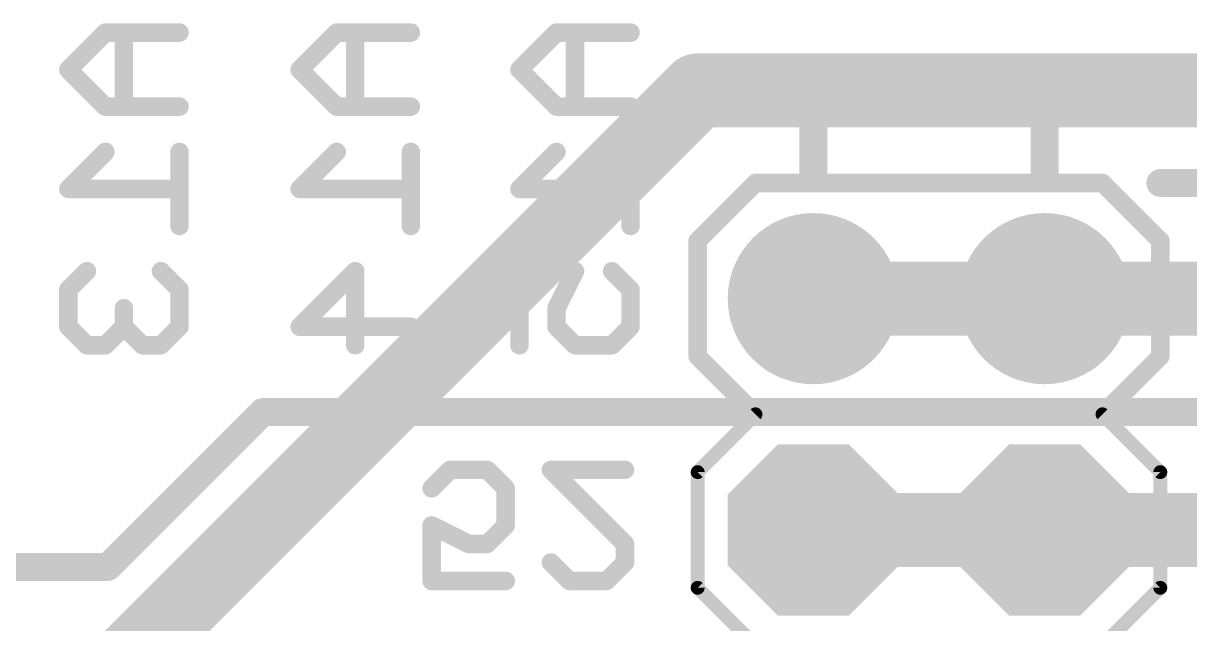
# Model space of a CAD drawing. Extents: x -209 to 66, y -44 to 97.
# Drawn here: x -31.53 to -18.73, y 43.42 to 50.01 of the extents above; entities that cross this region are included whole.
import ezdxf

# ---------------------------------------------------------------- set-up
doc = ezdxf.new("R2010")
doc.units = 0
for name, color, linetype in [('1', 22, 'CONTINUOUS'), ('17', 82, 'CONTINUOUS'), ('22', 253, 'CONTINUOUS'), ('52', 253, 'CONTINUOUS')]:
    doc.layers.add(name, color=color, linetype=linetype)

# ---------------------------------------------------------------- blocks, each defined once
blk = doc.blocks.new('RECT')
blk.add_solid([(-0.5, -0.5), (0.5, -0.5), (-0.5, 0.5), (0.5, 0.5)])
blk = doc.blocks.new('OCTAGONP')
at = {"const_width": 0.5}
blk.add_lwpolyline([(-0.25, -0.1036), (-0.25, 0.1036), (-0.1036, 0.25), (0.1036, 0.25), (0.25, 0.1036), (0.25, -0.1036), (0.1036, -0.25), (-0.1036, -0.25), (-0.25, -0.1036), (-0.25, 0.1036)], dxfattribs=at)
blk = doc.blocks.new('ROUNDP')
at = {"const_width": 0.5}
blk.add_lwpolyline([(0, -0.25, 1), (0, 0.25, 1), (0, -0.25)], format="xyb", dxfattribs=at)

msp = doc.modelspace()

# ---------------------------------------------------------------- linework, layer by layer
at = {"layer": '1'}
for points, const_width in [([(-33.274, 40.132), (-24.13, 49.276)], 0.8128), ([(-24.13, 49.276), (-11.43, 49.276)], 0.8128), ([(-22.86, 46.99), (-22.86, 46.736)], 1.27), ([(-20.32, 46.99), (-20.32, 46.736)], 1.27), ([(-22.86, 46.99), (-20.32, 46.99)], 0.8128), ([(-20.32, 46.99), (-11.43, 46.99)], 0.8128), ([(-22.86, 44.45), (-22.86, 44.196)], 1.27), ([(-20.32, 44.45), (-20.32, 44.196)], 1.27), ([(-22.86, 44.45), (-20.32, 44.45)], 0.8128), ([(-20.32, 44.45), (-11.43, 44.45)], 0.8128)]:
    msp.add_lwpolyline(points, dxfattribs=dict(at, const_width=const_width))
for points, const_width in [([(-24.13, 49.4792, 1), (-24.13, 49.0728)], 0.4064), ([(-23.9863, 49.1323, 1), (-24.2737, 49.4197)], 0.4064), ([(-22.5425, 46.99, 1), (-23.1775, 46.99)], 0.635), ([(-20.0025, 46.99, 1), (-20.6375, 46.99)], 0.635), ([(-22.86, 47.1932, 1), (-22.86, 46.7868)], 0.4064), ([(-20.32, 47.1932, 1), (-20.32, 46.7868)], 0.4064), ([(-20.32, 46.7868, 1), (-20.32, 47.1932)], 0.4064), ([(-23.1775, 46.736, 1), (-22.5425, 46.736)], 0.635), ([(-20.6375, 46.736, 1), (-20.0025, 46.736)], 0.635), ([(-22.5425, 44.45, 1), (-23.1775, 44.45)], 0.635), ([(-20.0025, 44.45, 1), (-20.6375, 44.45)], 0.635), ([(-22.86, 44.6532, 1), (-22.86, 44.2468)], 0.4064), ([(-20.32, 44.6532, 1), (-20.32, 44.2468)], 0.4064), ([(-20.32, 44.2468, 1), (-20.32, 44.6532)], 0.4064), ([(-23.1775, 44.196, 1), (-22.5425, 44.196)], 0.635), ([(-20.6375, 44.196, 1), (-20.0025, 44.196)], 0.635)]:
    msp.add_lwpolyline(points, format="xyb", dxfattribs=dict(at, const_width=const_width))
at = {"layer": '22'}
for points, const_width in [([(-30.6331, 49.911), (-31.0398, 49.5043)], 0.2032), ([(-29.8196, 49.911), (-30.6331, 49.911)], 0.2032), ([(-30.4297, 49.911), (-30.4297, 49.0975)], 0.2032), ([(-28.0931, 49.911), (-28.4998, 49.5043)], 0.2032), ([(-27.2796, 49.911), (-28.0931, 49.911)], 0.2032), ([(-27.8897, 49.911), (-27.8897, 49.0975)], 0.2032), ([(-25.6801, 49.911), (-26.0868, 49.5043)], 0.2032), ([(-24.8666, 49.911), (-25.6801, 49.911)], 0.2032), ([(-25.4767, 49.911), (-25.4767, 49.0975)], 0.2032), ([(-31.0398, 49.5043), (-30.6331, 49.0975)], 0.2032), ([(-28.4998, 49.5043), (-28.0931, 49.0975)], 0.2032), ([(-26.0868, 49.5043), (-25.6801, 49.0975)], 0.2032), ([(-30.6331, 49.0975), (-29.8196, 49.0975)], 0.2032), ([(-28.0931, 49.0975), (-27.2796, 49.0975)], 0.2032), ([(-25.6801, 49.0975), (-24.8666, 49.0975)], 0.2032), ([(-22.86, 48.3362), (-22.86, 49.0728)], 0.3048), ([(-22.86, 49.0728), (-20.32, 49.0728)], 0.3048), ([(-20.32, 49.0728), (-20.32, 48.3108)], 0.3048), ([(-30.6331, 48.6013), (-31.0398, 48.1945)], 0.2032), ([(-29.8196, 48.6013), (-29.8196, 47.7878)], 0.2032), ([(-28.0931, 48.6013), (-28.4998, 48.1945)], 0.2032), ([(-27.2796, 48.6013), (-27.2796, 47.7878)], 0.2032), ([(-25.6801, 48.6013), (-26.0868, 48.1945)], 0.2032), ([(-24.8666, 48.6013), (-24.8666, 47.7878)], 0.2032), ([(-19.05, 48.26), (-16.0528, 48.26)], 0.3048), ([(-31.0398, 48.1945), (-29.8196, 48.1945)], 0.2032), ([(-28.4998, 48.1945), (-27.2796, 48.1945)], 0.2032), ([(-26.0868, 48.1945), (-24.8666, 48.1945)], 0.2032), ([(-24.13, 47.625), (-23.495, 48.26)], 0.2032), ([(-19.685, 48.26), (-23.495, 48.26)], 0.2032), ([(-19.05, 47.625), (-19.685, 48.26)], 0.2032), ([(-24.13, 46.355), (-24.13, 47.625)], 0.2032), ([(-19.05, 46.355), (-19.05, 47.625)], 0.2032), ([(-30.8365, 47.2916), (-31.0398, 47.0882)], 0.2032), ([(-29.8196, 47.0882), (-30.023, 47.2916)], 0.2032), ([(-28.4998, 46.6814), (-27.8897, 47.2916)], 0.2032), ([(-27.8897, 47.2916), (-27.8897, 46.4781)], 0.2032), ([(-26.0868, 46.4781), (-26.0868, 47.2916)], 0.2032), ([(-26.0868, 47.2916), (-25.4767, 47.2916)], 0.2032), ([(-25.4767, 47.2916), (-25.6801, 46.8848)], 0.2032), ([(-24.8666, 47.0882), (-25.07, 47.2916)], 0.2032), ([(-31.0398, 47.0882), (-31.0398, 46.6814)], 0.2032), ([(-29.8196, 46.6814), (-29.8196, 47.0882)], 0.2032), ([(-24.8666, 46.6814), (-24.8666, 47.0882)], 0.2032), ([(-30.4297, 46.6814), (-30.4297, 46.8848)], 0.2032), ([(-25.6801, 46.8848), (-25.6801, 46.6814)], 0.2032), ([(-31.0398, 46.6814), (-30.8365, 46.4781)], 0.2032), ([(-30.6331, 46.4781), (-30.4297, 46.6814)], 0.2032), ([(-30.4297, 46.6814), (-30.2263, 46.4781)], 0.2032), ([(-30.023, 46.4781), (-29.8196, 46.6814)], 0.2032), ([(-27.2796, 46.6814), (-28.4998, 46.6814)], 0.2032), ([(-25.6801, 46.6814), (-25.4767, 46.4781)], 0.2032), ([(-25.07, 46.4781), (-24.8666, 46.6814)], 0.2032), ([(-30.8365, 46.4781), (-30.6331, 46.4781)], 0.2032), ([(-30.2263, 46.4781), (-30.023, 46.4781)], 0.2032), ([(-25.4767, 46.4781), (-25.07, 46.4781)], 0.2032), ([(-23.495, 45.72), (-24.13, 46.355)], 0.2032), ([(-19.685, 45.72), (-19.05, 46.355)], 0.2032), ([(-30.607, 44.0436), (-28.9052, 45.7454)], 0.3048), ([(-28.9052, 45.7454), (-16.0274, 45.7454)], 0.3048), ([(-23.495, 45.72), (-24.13, 45.085)], 0.1524), ([(-23.495, 45.72), (-19.685, 45.72)], 0.2032), ([(-19.685, 45.72), (-19.05, 45.085)], 0.1524), ([(-26.8476, 45.1104), (-27.051, 44.907)], 0.2032), ([(-26.4409, 45.1104), (-26.8476, 45.1104)], 0.2032), ([(-26.2375, 44.907), (-26.4409, 45.1104)], 0.2032), ([(-24.9278, 45.1104), (-25.7413, 45.1104)], 0.2032), ([(-25.7413, 45.1104), (-24.9278, 44.2969)], 0.2032), ([(-24.13, 45.085), (-24.13, 43.815)], 0.1524), ([(-19.05, 45.085), (-19.05, 43.815)], 0.1524), ([(-26.2375, 44.5003), (-26.2375, 44.907)], 0.2032), ([(-27.051, 43.8902), (-27.051, 44.5003)], 0.2032), ([(-27.051, 44.5003), (-26.6443, 44.2969)], 0.2032), ([(-26.4409, 44.2969), (-26.2375, 44.5003)], 0.2032), ([(-26.6443, 44.2969), (-26.4409, 44.2969)], 0.2032), ([(-24.9278, 44.2969), (-24.9278, 44.0935)], 0.2032), ([(-30.607, 44.0436), (-66.929, 44.0436)], 0.3048), ([(-25.5379, 43.8902), (-25.7413, 44.0935)], 0.2032), ([(-24.9278, 44.0935), (-25.1312, 43.8902)], 0.2032), ([(-26.2375, 43.8902), (-27.051, 43.8902)], 0.2032), ([(-25.1312, 43.8902), (-25.5379, 43.8902)], 0.2032), ([(-24.13, 43.815), (-23.495, 43.18)], 0.1524), ([(-19.05, 43.815), (-19.685, 43.18)], 0.1524)]:
    msp.add_lwpolyline(points, dxfattribs=dict(at, const_width=const_width))
for points, const_width in [([(-30.6331, 49.9618, 1), (-30.6331, 49.8602)], 0.1016), ([(-30.5972, 49.8751, 1), (-30.669, 49.9469)], 0.1016), ([(-30.3789, 49.911, 1), (-30.4805, 49.911)], 0.1016), ([(-29.8196, 49.8602, 1), (-29.8196, 49.9618)], 0.1016), ([(-28.0931, 49.9618, 1), (-28.0931, 49.8602)], 0.1016), ([(-28.0572, 49.8751, 1), (-28.129, 49.9469)], 0.1016), ([(-27.8389, 49.911, 1), (-27.9405, 49.911)], 0.1016), ([(-27.2796, 49.8602, 1), (-27.2796, 49.9618)], 0.1016), ([(-25.6801, 49.9618, 1), (-25.6801, 49.8602)], 0.1016), ([(-25.6442, 49.8751, 1), (-25.716, 49.9469)], 0.1016), ([(-25.4259, 49.911, 1), (-25.5275, 49.911)], 0.1016), ([(-24.8666, 49.8602, 1), (-24.8666, 49.9618)], 0.1016), ([(-31.0039, 49.5402, 1), (-31.0758, 49.4683)], 0.1016), ([(-31.0758, 49.5402, 1), (-31.0039, 49.4683)], 0.1016), ([(-28.4639, 49.5402, 1), (-28.5358, 49.4683)], 0.1016), ([(-28.5358, 49.5402, 1), (-28.4639, 49.4683)], 0.1016), ([(-26.0509, 49.5402, 1), (-26.1228, 49.4683)], 0.1016), ([(-26.1228, 49.5402, 1), (-26.0509, 49.4683)], 0.1016), ([(-30.6331, 49.1483, 1), (-30.6331, 49.0467)], 0.1016), ([(-30.669, 49.0616, 1), (-30.5972, 49.1334)], 0.1016), ([(-29.8196, 49.0467, 1), (-29.8196, 49.1483)], 0.1016), ([(-28.0931, 49.1483, 1), (-28.0931, 49.0467)], 0.1016), ([(-28.129, 49.0616, 1), (-28.0572, 49.1334)], 0.1016), ([(-27.2796, 49.0467, 1), (-27.2796, 49.1483)], 0.1016), ([(-25.6801, 49.1483, 1), (-25.6801, 49.0467)], 0.1016), ([(-25.716, 49.0616, 1), (-25.6442, 49.1334)], 0.1016), ([(-24.8666, 49.0467, 1), (-24.8666, 49.1483)], 0.1016), ([(-22.7838, 49.0728, 1), (-22.9362, 49.0728)], 0.1524), ([(-22.86, 49.149, 1), (-22.86, 48.9966)], 0.1524), ([(-20.2438, 49.0728, 1), (-20.3962, 49.0728)], 0.1524), ([(-20.32, 48.9966, 1), (-20.32, 49.149)], 0.1524), ([(-30.4805, 49.0975, 1), (-30.3789, 49.0975)], 0.1016), ([(-27.9405, 49.0975, 1), (-27.8389, 49.0975)], 0.1016), ([(-25.5275, 49.0975, 1), (-25.4259, 49.0975)], 0.1016), ([(-30.5972, 48.5654, 1), (-30.669, 48.6372)], 0.1016), ([(-29.7688, 48.6013, 1), (-29.8704, 48.6013)], 0.1016), ([(-28.0572, 48.5654, 1), (-28.129, 48.6372)], 0.1016), ([(-27.2288, 48.6013, 1), (-27.3304, 48.6013)], 0.1016), ([(-25.6442, 48.5654, 1), (-25.716, 48.6372)], 0.1016), ([(-24.8158, 48.6013, 1), (-24.9174, 48.6013)], 0.1016), ([(-22.9362, 48.3362, 1), (-22.7838, 48.3362)], 0.1524), ([(-19.05, 48.3362, 1), (-19.05, 48.1838)], 0.1524), ([(-31.0758, 48.2304, 1), (-31.0039, 48.1586)], 0.1016), ([(-31.0398, 48.2453, 1), (-31.0398, 48.1437)], 0.1016), ([(-29.8196, 48.1437, 1), (-29.8196, 48.2453)], 0.1016), ([(-28.5358, 48.2304, 1), (-28.4639, 48.1586)], 0.1016), ([(-28.4998, 48.2453, 1), (-28.4998, 48.1437)], 0.1016), ([(-27.2796, 48.1437, 1), (-27.2796, 48.2453)], 0.1016), ([(-26.1228, 48.2304, 1), (-26.0509, 48.1586)], 0.1016), ([(-26.0868, 48.2453, 1), (-26.0868, 48.1437)], 0.1016), ([(-24.8666, 48.1437, 1), (-24.8666, 48.2453)], 0.1016), ([(-23.495, 48.3108, 1), (-23.495, 48.2092)], 0.1016), ([(-23.4591, 48.2241, 1), (-23.5309, 48.2959)], 0.1016), ([(-20.3962, 48.3108, 1), (-20.2438, 48.3108)], 0.1524), ([(-19.6491, 48.2959, 1), (-19.7209, 48.2241)], 0.1016), ([(-19.685, 48.2092, 1), (-19.685, 48.3108)], 0.1016), ([(-29.8704, 47.7878, 1), (-29.7688, 47.7878)], 0.1016), ([(-27.3304, 47.7878, 1), (-27.2288, 47.7878)], 0.1016), ([(-24.9174, 47.7878, 1), (-24.8158, 47.7878)], 0.1016), ([(-24.0792, 47.625, 1), (-24.1808, 47.625)], 0.1016), ([(-24.1659, 47.6609, 1), (-24.0941, 47.5891)], 0.1016), ([(-18.9992, 47.625, 1), (-19.1008, 47.625)], 0.1016), ([(-19.0859, 47.5891, 1), (-19.0141, 47.6609)], 0.1016), ([(-30.8005, 47.2556, 1), (-30.8724, 47.3275)], 0.1016), ([(-29.9871, 47.3275, 1), (-30.0589, 47.2556)], 0.1016), ([(-27.8389, 47.2916, 1), (-27.9405, 47.2916)], 0.1016), ([(-27.8538, 47.2556, 1), (-27.9256, 47.3275)], 0.1016), ([(-26.036, 47.2916, 1), (-26.1376, 47.2916)], 0.1016), ([(-26.0868, 47.3424, 1), (-26.0868, 47.2407)], 0.1016), ([(-25.4313, 47.2688, 1), (-25.5222, 47.3143)], 0.1016), ([(-25.4767, 47.2407, 1), (-25.4767, 47.3424)], 0.1016), ([(-25.0341, 47.3275, 1), (-25.1059, 47.2556)], 0.1016), ([(-31.0758, 47.1241, 1), (-31.0039, 47.0523)], 0.1016), ([(-30.989, 47.0882, 1), (-31.0906, 47.0882)], 0.1016), ([(-29.7688, 47.0882, 1), (-29.8704, 47.0882)], 0.1016), ([(-29.8555, 47.0523, 1), (-29.7837, 47.1241)], 0.1016), ([(-24.8158, 47.0882, 1), (-24.9174, 47.0882)], 0.1016), ([(-24.9025, 47.0523, 1), (-24.8307, 47.1241)], 0.1016), ([(-30.3789, 46.8848, 1), (-30.4805, 46.8848)], 0.1016), ([(-25.6293, 46.8848, 1), (-25.7309, 46.8848)], 0.1016), ([(-25.7255, 46.9075, 1), (-25.6347, 46.8621)], 0.1016), ([(-31.0039, 46.7174, 1), (-31.0758, 46.6455)], 0.1016), ([(-30.3938, 46.7174, 1), (-30.4656, 46.6455)], 0.1016), ([(-30.3938, 46.6455, 1), (-30.4656, 46.7174)], 0.1016), ([(-29.7837, 46.6455, 1), (-29.8555, 46.7174)], 0.1016), ([(-28.5358, 46.7174, 1), (-28.4639, 46.6455)], 0.1016), ([(-28.4998, 46.7322, 1), (-28.4998, 46.6306)], 0.1016), ([(-27.2796, 46.6306, 1), (-27.2796, 46.7322)], 0.1016), ([(-25.6442, 46.7174, 1), (-25.716, 46.6455)], 0.1016), ([(-24.8307, 46.6455, 1), (-24.9025, 46.7174)], 0.1016), ([(-31.0906, 46.6814, 1), (-30.989, 46.6814)], 0.1016), ([(-30.4805, 46.6814, 1), (-30.3789, 46.6814)], 0.1016), ([(-29.8704, 46.6814, 1), (-29.7688, 46.6814)], 0.1016), ([(-25.7309, 46.6814, 1), (-25.6293, 46.6814)], 0.1016), ([(-24.9174, 46.6814, 1), (-24.8158, 46.6814)], 0.1016), ([(-30.8365, 46.5289, 1), (-30.8365, 46.4273)], 0.1016), ([(-30.8724, 46.4421, 1), (-30.8005, 46.514)], 0.1016), ([(-30.669, 46.514, 1), (-30.5972, 46.4421)], 0.1016), ([(-30.6331, 46.4273, 1), (-30.6331, 46.5289)], 0.1016), ([(-30.2263, 46.5289, 1), (-30.2263, 46.4273)], 0.1016), ([(-30.2623, 46.4421, 1), (-30.1904, 46.514)], 0.1016), ([(-30.0589, 46.514, 1), (-29.9871, 46.4421)], 0.1016), ([(-30.023, 46.4273, 1), (-30.023, 46.5289)], 0.1016), ([(-27.9405, 46.4781, 1), (-27.8389, 46.4781)], 0.1016), ([(-26.1376, 46.4781, 1), (-26.036, 46.4781)], 0.1016), ([(-25.4767, 46.5289, 1), (-25.4767, 46.4273)], 0.1016), ([(-25.5126, 46.4421, 1), (-25.4408, 46.514)], 0.1016), ([(-25.1059, 46.514, 1), (-25.0341, 46.4421)], 0.1016), ([(-25.07, 46.4273, 1), (-25.07, 46.5289)], 0.1016), ([(-24.0941, 46.3909, 1), (-24.1659, 46.3191)], 0.1016), ([(-24.1808, 46.355, 1), (-24.0792, 46.355)], 0.1016), ([(-19.1008, 46.355, 1), (-18.9992, 46.355)], 0.1016), ([(-19.0141, 46.3191, 1), (-19.0859, 46.3909)], 0.1016), ([(-28.9052, 45.8216, 1), (-28.9052, 45.6692)], 0.1524), ([(-28.8513, 45.6915, 1), (-28.9591, 45.7993)], 0.1524), ([(-23.495, 45.7708, 1), (-23.495, 45.6692)], 0.1016), ([(-23.5309, 45.6841, 1), (-23.4591, 45.7559)], 0.1016), ([(-23.4681, 45.6931, 1), (-23.5219, 45.7469)], 0.0762), ([(-19.7209, 45.7559, 1), (-19.6491, 45.6841)], 0.1016), ([(-19.6581, 45.7469, 1), (-19.7119, 45.6931)], 0.0762), ([(-19.685, 45.6692, 1), (-19.685, 45.7708)], 0.1016), ([(-26.8476, 45.1612, 1), (-26.8476, 45.0596)], 0.1016), ([(-26.8117, 45.0745, 1), (-26.8835, 45.1463)], 0.1016), ([(-26.405, 45.1463, 1), (-26.4768, 45.0745)], 0.1016), ([(-26.4409, 45.0596, 1), (-26.4409, 45.1612)], 0.1016), ([(-25.7413, 45.1612, 1), (-25.7413, 45.0596)], 0.1016), ([(-25.7054, 45.1463, 1), (-25.7772, 45.0745)], 0.1016), ([(-24.9278, 45.0596, 1), (-24.9278, 45.1612)], 0.1016), ([(-24.0919, 45.085, 1), (-24.1681, 45.085)], 0.0762), ([(-24.1569, 45.1119, 1), (-24.1031, 45.0581)], 0.0762), ([(-19.0119, 45.085, 1), (-19.0881, 45.085)], 0.0762), ([(-19.0769, 45.0581, 1), (-19.0231, 45.1119)], 0.0762), ([(-27.0869, 44.9429, 1), (-27.0151, 44.8711)], 0.1016), ([(-26.1867, 44.907, 1), (-26.2883, 44.907)], 0.1016), ([(-26.2734, 44.8711, 1), (-26.2016, 44.9429)], 0.1016), ([(-27.0002, 44.5003, 1), (-27.1018, 44.5003)], 0.1016), ([(-27.0283, 44.5457, 1), (-27.0737, 44.4548)], 0.1016), ([(-26.2016, 44.4644, 1), (-26.2734, 44.5362)], 0.1016), ([(-26.2883, 44.5003, 1), (-26.1867, 44.5003)], 0.1016), ([(-26.6443, 44.3477, 1), (-26.6443, 44.2461)], 0.1016), ([(-26.667, 44.2515, 1), (-26.6215, 44.3423)], 0.1016), ([(-26.4768, 44.3328, 1), (-26.405, 44.261)], 0.1016), ([(-26.4409, 44.2461, 1), (-26.4409, 44.3477)], 0.1016), ([(-24.877, 44.2969, 1), (-24.9786, 44.2969)], 0.1016), ([(-24.9637, 44.261, 1), (-24.8919, 44.3328)], 0.1016), ([(-30.607, 43.9674, 1), (-30.607, 44.1198)], 0.1524), ([(-25.7054, 44.1295, 1), (-25.7772, 44.0576)], 0.1016), ([(-24.8919, 44.0576, 1), (-24.9637, 44.1295)], 0.1016), ([(-30.6609, 44.0975, 1), (-30.5531, 43.9897)], 0.1524), ([(-24.9786, 44.0935, 1), (-24.877, 44.0935)], 0.1016), ([(-27.051, 43.941, 1), (-27.051, 43.8394)], 0.1016), ([(-27.1018, 43.8902, 1), (-27.0002, 43.8902)], 0.1016), ([(-26.2375, 43.8394, 1), (-26.2375, 43.941)], 0.1016), ([(-25.5379, 43.941, 1), (-25.5379, 43.8394)], 0.1016), ([(-25.5738, 43.8542, 1), (-25.502, 43.9261)], 0.1016), ([(-25.1671, 43.9261, 1), (-25.0952, 43.8542)], 0.1016), ([(-25.1312, 43.8394, 1), (-25.1312, 43.941)], 0.1016), ([(-24.1681, 43.815, 1), (-24.0919, 43.815)], 0.0762), ([(-24.1031, 43.8419, 1), (-24.1569, 43.7881)], 0.0762), ([(-19.0881, 43.815, 1), (-19.0119, 43.815)], 0.0762), ([(-19.0231, 43.7881, 1), (-19.0769, 43.8419)], 0.0762)]:
    msp.add_lwpolyline(points, format="xyb", dxfattribs=dict(at, const_width=const_width))

# ---------------------------------------------------------------- block references
at = {"layer": '17', "xscale": 1.8796, "yscale": 1.8796, "rotation": 270}
for name, p in [('ROUNDP', (-22.86, 46.99)), ('ROUNDP', (-22.86, 46.99)), ('ROUNDP', (-20.32, 46.99)), ('ROUNDP', (-20.32, 46.99)), ('OCTAGONP', (-22.86, 44.45)), ('OCTAGONP', (-22.86, 44.45)), ('OCTAGONP', (-20.32, 44.45)), ('OCTAGONP', (-20.32, 44.45))]:
    msp.add_blockref(name, p, dxfattribs=at)
at = {"layer": '52', "xscale": 0.508, "yscale": 0.508}
for p in [(-22.86, 46.99), (-20.32, 46.99)]:
    msp.add_blockref('RECT', p, dxfattribs=at)
at = {"layer": '52', "xscale": 0.508, "yscale": 0.508, "rotation": 270}
for p in [(-22.86, 44.45), (-20.32, 44.45)]:
    msp.add_blockref('RECT', p, dxfattribs=at)

doc.saveas('drawing.dxf')
